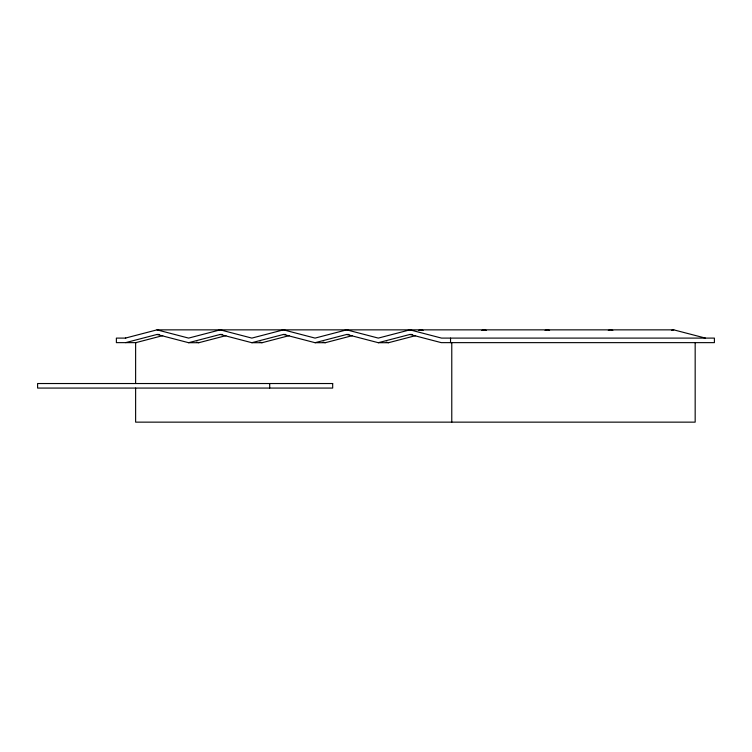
<?xml version="1.0" encoding="UTF-8"?>
<svg xmlns="http://www.w3.org/2000/svg" width="752" height="752" viewBox="0 0 752 752"><rect width="100%" height="100%" fill="white"/><g stroke="black" fill="none" stroke-linecap="round" stroke-linejoin="round"><path stroke-width="1.13" d="M125.387 338.099L156.999 329.855L673.783 329.855L705.404 338.099M125.64 342.639L156.999 334.461L159.274 334.461M135.877 342.639L162.752 335.627M156.999 334.461L188.611 342.705L220.223 334.461L222.507 334.461M188.611 342.705L198.848 342.705L225.948 335.636M220.223 334.461L251.845 342.705L283.457 334.461L285.732 334.461M251.845 342.705L262.081 342.705L289.182 335.636M283.457 334.461L315.069 342.705L346.691 334.461L348.966 334.461M315.069 342.705L325.315 342.705L352.406 335.636M418.61 330.438L420.866 329.855L423.122 330.438M346.691 334.461L378.303 342.705L409.915 334.461L412.19 334.461M378.303 342.705L388.54 342.705L415.64 335.636M481.835 330.438L484.1 329.855L486.356 330.438M545.068 330.438L547.324 329.855L549.58 330.438M608.302 330.438L610.558 329.855L612.814 330.438M671.527 330.438L673.783 329.855M125.763 338.099L116.381 338.099L116.381 342.639L136.319 342.639M409.915 334.461L441.274 342.639L714.4 342.639L714.4 338.099L441.537 338.099L409.915 329.855L378.303 338.099L346.691 329.855L315.069 338.099L283.457 329.855L251.845 338.099L220.223 329.855L188.611 338.099L156.999 329.855M386.284 342.122L388.54 342.705M323.05 342.122L325.315 342.705M259.825 342.122L262.081 342.705M196.592 342.122L198.848 342.705M695.168 342.639L695.168 422.145L135.623 422.145L135.623 388.07M451.773 342.639L451.773 422.145M450.533 338.099L450.533 342.639M269.705 383.529L269.705 388.07M135.623 342.639L135.623 383.529M332.685 383.529L37.6 383.529L37.6 388.07L332.685 388.07L332.685 383.529"/></g></svg>
